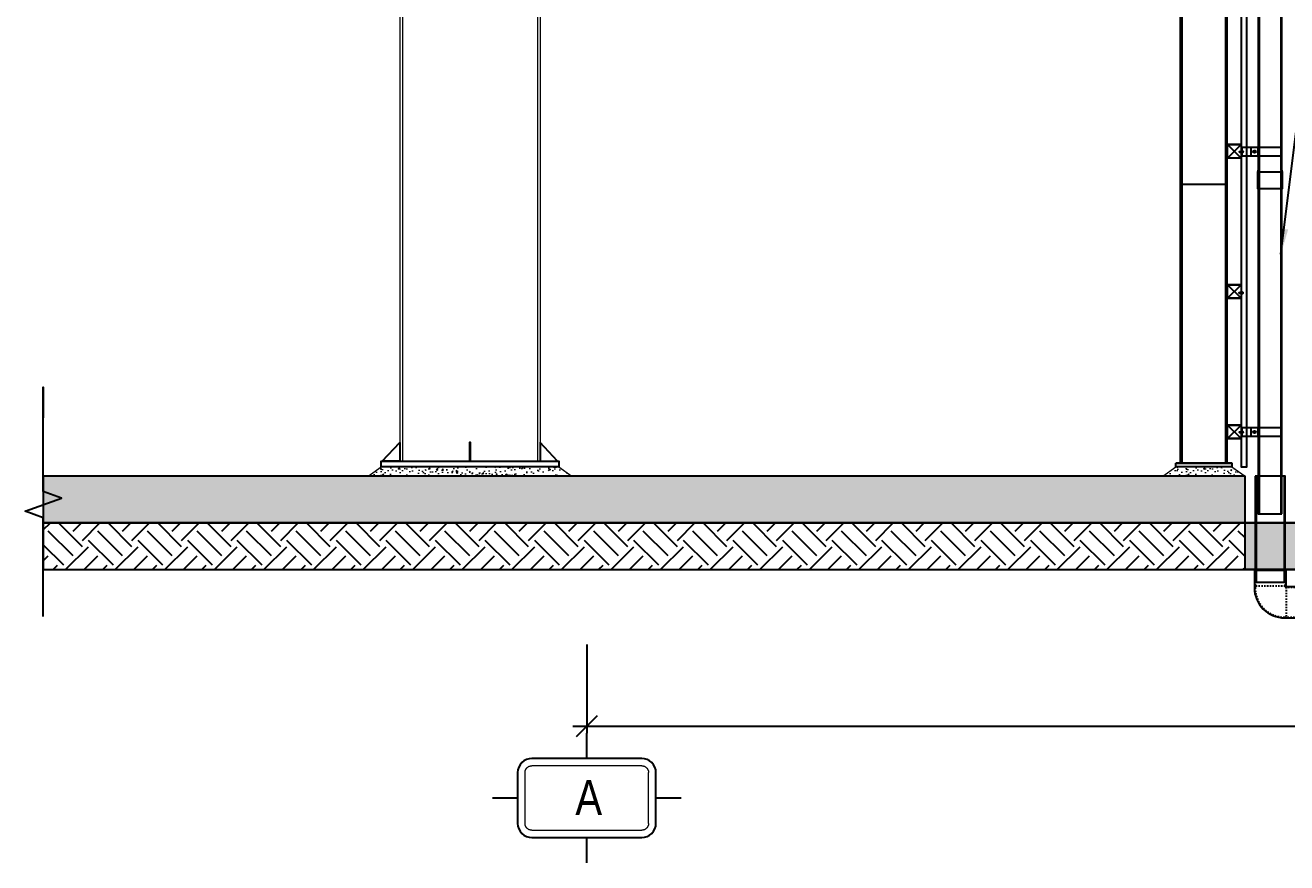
# Model space of a CAD drawing. Header units: inches. Extents: x 1359 to 46357, y -3807 to 191.
# Drawn here: x 23368.4 to 23458.3, y -1000.6 to -940.8 of the extents above; entities that cross this region are included whole.
import ezdxf
from ezdxf.enums import TextEntityAlignment as Align

# ---------------------------------------------------------------- set-up
doc = ezdxf.new("R2010")
doc.units = ezdxf.units.IN
doc.header["$MEASUREMENT"] = 0
for name, pattern in [('CENTER2', [28.575, 19.05, -3.175, 3.175, -3.175]), ('DASHED2', [9.525, 6.35, -3.175]), ('HIDDEN', [0.375, 0.25, -0.125])]:
    doc.linetypes.add(name, pattern=pattern)
for name, color, linetype in [('2', 2, 'Continuous'), ('3', 3, 'Continuous'), ('7', 7, 'Continuous'), ('DASHED', 8, 'DASHED2'), ('DIM', 8, 'Continuous'), ('DOWNPOUT', 52, 'Continuous'), ('flashing', 6, 'Continuous'), ('ROOFING', 4, 'Continuous'), ('STRUCTURE', 1, 'Continuous')]:
    doc.layers.add(name, color=color, linetype=linetype)
for name, color, linetype, lineweight in [('251', 251, 'Continuous', 9), ('8', 8, 'CENTER2', 13), ('S-STEEL-BEAM', 3, 'Continuous', 0)]:
    doc.layers.add(name, color=color, linetype=linetype, lineweight=lineweight)
doc.styles.add('hx2', font='VHARIALN.TTF')
doc.styles.add('ST1', font='vntimeh.shx', dxfattribs={"width": 0.6})
doc.styles.add('ST1H', font='vnshxh.shx', dxfattribs={"width": 0.7})
doc.dimstyles.new('3', dxfattribs={"dimtxt": 3.5, "dimasz": 1.8, "dimexe": 1, "dimexo": 0, "dimgap": 1, "dimtad": 1, "dimdec": 0, "dimlfac": 3, "dimzin": 0, "dimdsep": 46, "dimtxsty": 'ST1H', "dimblk": 'OBLIQUE', "dimcen": 1, "dimdle": 1, "dimclrd": 8, "dimclre": 8, "dimclrt": 3, "dimadec": 0, "dimazin": 0, "dimtfac": 1, "dimtdec": 0, "dimtix": 1, "dimtofl": 0, "dimtmove": 1, "dimatfit": 3, "dimfxl": 0.18, "dimtfill": 1, "dimtolj": 1, "dimtzin": 0, "dimlwd": -1, "dimlwe": -1, "dimarcsym": 1})
doc.dimstyles.new('75', dxfattribs={"dimtxt": 3, "dimasz": 1.5, "dimexe": 0.5, "dimexo": 0.5, "dimgap": 1, "dimtad": 1, "dimdec": 0, "dimlfac": 75, "dimzin": 0, "dimdsep": 46, "dimtxsty": 'ST1', "dimblk": 'OBLIQUE', "dimcen": 1, "dimdle": 1, "dimclrd": 8, "dimclre": 8, "dimclrt": 3, "dimadec": 0, "dimazin": 0, "dimtfac": 1, "dimtdec": 0, "dimtix": 1, "dimtmove": 1, "dimatfit": 3, "dimfxl": 0, "dimtfill": 1, "dimtolj": 1, "dimtzin": 0, "dimlwd": -1, "dimlwe": -1, "dimarcsym": 1})
pattern_1 = [(130, (40989.3107, 2490.8327), (-1.79315046, -0.15688034), [0.1875, -2.0625]), (185, (40989.3107, 2490.8327), (0.34687833, 1.88048033), [0.15, -1.65]), (79.5486, (40989.1613, 2490.8196), (-1.44627345, 1.72359886), [0.15935047, -1.75285528]), (133.8158, (40989.3107, 2491.3327), (-2.66810262, -0.41379754), [0.28125, -3.09375]), (83.3644, (40989.0884, 2491.2982), (-2.33665676, 2.43529468), [0.2390257, -2.6292825]), (188.8158, (40989.3107, 2491.3327), (-2.33665486, 2.4352965), [0.225, -2.475]), (159, (40989.0607, 2491.2077), (-1.49226763, -1.00654723), [0.1875, -2.0625]), (214, (40989.0607, 2491.2077), (-0.60828833, 1.81287511), [0.15, -1.65]), (108.5486, (40988.9364, 2491.1238), (-2.10055657, 0.80632624), [0.15935047, -1.75285528]), (142.5, (40989.31074, 2490.8327), (-0.030399638, 0.832234635), [0, -1.63, 0, -1.675, 0, -1.65625]), (172.5, (40989.3107, 2490.8327), (-0.657673844, 0.98602928), [0, -0.955, 0, -1.5925, 0, -0.63125]), (212.5, (40989.86824, 2490.8327), (-1.33455609, -0.05638718), [0, -0.625, 0, -1.95, 0, -2.5875]), (222.5, (40990.1182, 2490.8327), (-1.45796542, 0.250262456), [0, -0.8125, 0, -1.295, 0, -1.8375])]

# ---------------------------------------------------------------- blocks, each defined once
blk = doc.blocks.new('TENTRUC')
at = {"layer": '7'}
for p, q in [((0, 8.267), (0, 10.265)), ((-7.478, 5.132), (-5.48, 5.132)), ((5.48, 5.132), (7.478, 5.132)), ((0, 0), (0, 1.998))]:
    blk.add_line(p, q, dxfattribs=at)
blk.add_lwpolyline([(-4.356, 8.267), (4.356, 8.267, -0.414214), (5.48, 7.143), (5.48, 3.122, -0.414214), (4.356, 1.998), (-4.356, 1.998, -0.414214), (-5.48, 3.122), (-5.48, 7.143, -0.414214)], format="xyb", close=True, dxfattribs=at)
at = {"layer": '8', "ltscale": 15}
blk.add_lwpolyline([(-4.356, 7.684), (4.356, 7.684, -0.414214), (4.897, 7.143), (4.897, 3.122, -0.414214), (4.356, 2.581), (-4.356, 2.581, -0.414214), (-4.897, 3.122), (-4.897, 7.143, -0.414214)], format="xyb", close=True, dxfattribs=at)
at = {"style": 'hx2'}
blk.add_attdef('TR', text='', height=3, dxfattribs=at).set_placement((-0.216, 3.541), align=Align.CENTER)
blk = doc.blocks.new('*U205')
at = {"layer": '3', "ltscale": 5}
blk.add_lwpolyline([(-0.3125, 0.3125), (0.3125, 0.3125), (0.3125, -0.3125), (-0.3125, -0.3125)], close=True, dxfattribs=at)
blk = doc.blocks.new('Short_Self_drilling')
at = {"layer": 'STRUCTURE', "color": 1, "linetype": 'Continuous'}
for p, q in [((6.4, 1.7), (-6.4, 1.7)), ((5.1, 3.8), (-5.1, 3.8)), ((-2.6, 2.9), (-5.1, 2.9)), ((-3.4, 3.8), (-3.4, 6.8)), ((3, 7.2), (-3, 7.2)), ((2.6, 2.9), (-2.6, 2.9)), ((-2.1, 2.8), (-2.1, 2.9)), ((6.3, 0), (0, 0)), ((2.2, 2.8), (2.2, 2.9)), ((2.2, -0.5), (2.2, 0)), ((5.1, 2.9), (2.6, 2.9)), ((3.4, 3.8), (3.4, 6.8)), ((3, -1.2), (-2.7, -0.2)), ((3, -2.7), (-2.7, -1.8)), ((3, -4.2), (-2.7, -3.3)), ((3, -5.8), (-2.7, -4.8)), ((3, -7.3), (-2.7, -6.3)), ((-1.9, -8), (-2.7, -7.9)), ((-2.1, -1.4), (-2.1, -0.9)), ((-2.1, -2.9), (-2.1, -2.4)), ((-2.1, -4.4), (-2.1, -3.9)), ((-2.1, -6), (-2.1, -5.4)), ((-2.1, -7.5), (-2.1, -7)), ((-2.1, -12.3), (-2.1, -8.5)), ((3, -8.8), (-1.1, -8.1)), ((2.1, -12.3), (2.1, -9.1)), ((2.2, -2), (2.2, -1.5)), ((2.2, -3.6), (2.2, -3)), ((2.2, -5.1), (2.2, -4.6)), ((2.2, -6.6), (2.2, -6.1)), ((2.2, -8.1), (2.2, -7.6))]:
    blk.add_line(p, q, dxfattribs=at)
blk.add_lwpolyline([(6.4, 1.3), (6.4, 1.7), (2.1, 2.8), (-2.1, 2.8), (-6.4, 1.7), (-6.4, 1.3)], close=True, dxfattribs=at)
for points in [[(-6.4, 1.3, -0.088869), (-6.3, 0), (0, 0)], [(-0.1, 3.8), (-0.3, 6.2, 0.338878), (-3.1, 6.2), (-3.3, 3.8)], [(3.3, 3.8), (3.1, 6.2, 0.338878), (0.3, 6.2), (0.1, 3.8)], [(2.1, -12.3), (0.2, -14.2, -0.333596), (-0.2, -14.2), (-2.1, -12.3)], [(-0.1, -14), (-1, -12.2, -0.148657), (-1.4, -11.2), (-2, -7.7, -0.815006), (-1.2, -7.8, 0.150833), (-0.8, -8.7)], [(2.1, -12.3), (1.7, -11.7, 0.52242), (0.9, -11.7), (-0.2, -14.2)]]:
    blk.add_lwpolyline(points, format="xyb", dxfattribs=at)
for points in [[(3, -1.2), (2.2, -1.5), (-2.1, -0.8), (-2.7, -0.2), (-2.4, 0)], [(3, -2.7), (2.2, -3), (-2.1, -2.4), (-2.7, -1.8), (-2.1, -1.4), (2.2, -2), (3, -2.7)], [(3, -4.2), (2.2, -4.6), (-2.1, -3.9), (-2.7, -3.3), (-2.1, -2.9), (2.2, -3.6), (3, -4.2)], [(3, -5.8), (2.2, -6.1), (-2.1, -5.4), (-2.7, -4.8), (-2.1, -4.4), (2.2, -5.1), (3, -5.8)], [(3, -7.3), (2.2, -7.6), (-2.1, -7), (-2.7, -6.3), (-2.1, -6), (2.2, -6.6), (3, -7.3)], [(-1.8, -8.5), (-2.1, -8.5), (-2.7, -7.9), (-2.1, -7.5), (-1.8, -7.5)], [(-1.3, -7.6), (2.2, -8.1), (3, -8.8)], [(-1.2, 0), (2.2, -0.5), (3, -1.2)], [(3, -8.8), (2.2, -9.1), (-0.8, -8.7)]]:
    blk.add_lwpolyline(points, dxfattribs=at)
for centre, radius, start, end in [((-5, 3.3), 0.455, 109.79487, 250.26739), ((-3, 6.8), 0.429, 90.03113, 180.03113), ((3, 6.8), 0.429, 0.03113, 90.03113), ((5.1, 3.3), 0.435, 279.72757, 80.33469), ((10, 0.2), 3.74, 162.29632, 182.61031)]:
    blk.add_arc(centre, radius, start, end, dxfattribs=at)
blk = doc.blocks.new('D90-90')
at = {"layer": 'ROOFING', "color": 254}
for p, q in [((-296909.8, -76158.4), (-296964.3, -76158.4)), ((-296909.8, -76158.4), (-296909.8, -76256.9)), ((-297059.3, -76253.4), (-297059.3, -76307.9)), ((-296909.8, -76256.9), (-296960.8, -76256.9)), ((-296960.8, -76256.9), (-296960.8, -76307.9)), ((-297059.3, -76307.9), (-296960.8, -76307.9))]:
    blk.add_line(p, q, dxfattribs=at)
at = {"layer": 'ROOFING', "color": 254, "linetype": 'HIDDEN'}
for p, q in [((-296909.8, -76160.6), (-296964.3, -76160.6)), ((-296959.7, -76254.7), (-296959.7, -76160.6)), ((-297057.1, -76253.4), (-297057.1, -76307.9)), ((-296963, -76257.5), (-297057.1, -76257.5)), ((-296909.8, -76254.7), (-296963, -76254.7)), ((-296963, -76254.7), (-296963, -76307.9))]:
    blk.add_line(p, q, dxfattribs=at)
at = {"layer": 'ROOFING', "color": 254}
blk.add_arc((-296964.3, -76253.4), 95, 90, 180, dxfattribs=at)
at = {"layer": 'ROOFING', "color": 254, "linetype": 'HIDDEN'}
blk.add_arc((-296964.3, -76253.4), 92.8, 90, 180, dxfattribs=at)
blk = doc.blocks.new('_Oblique')
at = {"color": 0, "linetype": 'ByBlock', "lineweight": -2}
blk.add_line((-0.5, -0.5), (0.5, 0.5), dxfattribs=at)
blk = doc.blocks.new('*D406')
at = {"color": 8, "linetype": 'Continuous', "transparency": 16777216}
for p, q in [((23515.107, -974.817), (23515.107, -991.316)), ((23408.44, -984.984), (23408.44, -991.316)), ((23407.44, -990.816), (23516.107, -990.816))]:
    blk.add_line(p, q, dxfattribs=at)
at = {"layer": 'Defpoints', "color": 0, "transparency": 16777216}
for p in [(23515.107, -974.317, 0), (23408.44, -984.484), (23515.107, -990.816)]:
    blk.add_point(p, dxfattribs=at)
at = {"color": 8, "transparency": 16777216, "xscale": 1.5, "yscale": 1.5, "zscale": 1.5, "rotation": 180}
blk.add_blockref('_Oblique', (23408.44, -990.816), dxfattribs=at)
at = {"color": 8, "transparency": 16777216, "xscale": 1.5, "yscale": 1.5, "zscale": 1.5}
blk.add_blockref('_Oblique', (23515.107, -990.816), dxfattribs=at)
at = {"color": 3, "transparency": 16777216, "insert": (23461.774, -988.316), "char_height": 3, "attachment_point": 5, "style": 'ST1', "bg_fill": 3, "box_fill_scale": 1.25, "bg_fill_color": 256, "bg_fill_true_color": 13158600, "bg_fill_transparency": 1705439}
blk.add_mtext('\\A1;8000', dxfattribs=at)

msp = doc.modelspace()

# ---------------------------------------------------------------- hatches: boundary and pattern name
at = {"true_color": 0xfc0324}
h = msp.add_hatch(dxfattribs=at)
h.set_pattern_fill('ANSI31', color=240, scale=0.25, style=0)
h.set_pattern_definition([(45, (63.788112, -40.040484), (-0.02209708691, 0.02209708691), [])])
h.paths.add_polyline_path([(23455.1202, -949.5392), (23455.1368, -949.5392), (23455.1368, -950.1365), (23455.1202, -950.1365)])
h = msp.add_hatch(dxfattribs=at)
h.set_pattern_fill('ANSI31', color=240, scale=0.25, style=0)
h.set_pattern_definition([(45, (63.788112, -60.040484), (-0.02209708691, 0.02209708691), [])])
h.paths.add_polyline_path([(23455.1202, -969.5392), (23455.1368, -969.5392), (23455.1368, -970.1365), (23455.1202, -970.1365)])
at = {"layer": '8', "ltscale": 5}
h = msp.add_hatch(dxfattribs=at)
h.set_pattern_fill('AR-CONC', color=256, scale=0.133333)
h.set_pattern_definition([(50, (28433.8289, -7052.3125), (0.95634691, -0.08366951), [0.1, -1.1]), (355, (28433.8289, -7052.3125), (-0.18500178, 1.00292284), [0.08, -0.88]), (100.451444, (28433.9086, -7052.31945), (0.77134513, 0.91925332), [0.08498692, -0.93485615]), (46.1842, (28433.8289, -7052.0458), (1.42298844, -0.22069237), [0.15, -1.65]), (96.635635, (28433.9475, -7052.0642), (1.24621593, 1.2988248), [0.12748046, -1.402285]), (351.184164, (28433.8289, -7052.0458), (1.24621593, 1.2988248), [0.12, -1.32]), (21, (28433.96225, -7052.1125), (0.79587607, -0.53682519), [0.1, -1.1]), (326, (28433.9623, -7052.1125), (0.32442044, 0.96686673), [0.08, -0.88]), (71.451445, (28434.0286, -7052.1572), (1.1202965, 0.43004154), [0.08498692, -0.93485615]), (37.5, (28433.82892, -7052.31247), (0.01621314, 0.443858472), [0, -0.869333333, 0, -0.893333333, 0, -0.883333333]), (7.5, (28433.8289, -7052.31247), (0.350759383, 0.525882283), [0, -0.509333333, 0, -0.849333333, 0, -0.336666667]), (327.5, (28433.5316, -7052.31247), (0.711763248, -0.030073162), [0, -0.333333333, 0, -1.04, 0, -1.38]), (317.5, (28433.39825, -7052.3125), (0.77758156, 0.13347331), [0, -0.433333333, 0, -0.690666667, 0, -0.98])])
h.paths.add_polyline_path([(23392.8412, -972.9836), (23393.7735, -972.3169), (23406.4391, -972.3169), (23407.3713, -972.9836)])
h = msp.add_hatch(dxfattribs=at)
h.set_pattern_fill('AR-CONC', color=256, scale=0.133333)
h.set_pattern_definition([(50, (28491.25564, -7052.3125), (0.95634691, -0.08366951), [0.1, -1.1]), (355, (28491.2556, -7052.3125), (-0.18500178, 1.00292284), [0.08, -0.88]), (100.451444, (28491.3353, -7052.3194), (0.77134513, 0.91925332), [0.08498692, -0.93485615]), (46.1842, (28491.2556, -7052.0458), (1.42298844, -0.22069237), [0.15, -1.65]), (96.635635, (28491.3742, -7052.0642), (1.24621593, 1.2988248), [0.12748046, -1.402285]), (351.184164, (28491.2556, -7052.0458), (1.24621593, 1.2988248), [0.12, -1.32]), (21, (28491.389, -7052.1125), (0.79587607, -0.53682519), [0.1, -1.1]), (326, (28491.389, -7052.1125), (0.32442044, 0.96686673), [0.08, -0.88]), (71.451445, (28491.4553, -7052.1572), (1.1202965, 0.43004154), [0.08498692, -0.93485615]), (37.5, (28491.25564, -7052.31247), (0.01621314, 0.443858472), [0, -0.869333333, 0, -0.893333333, 0, -0.883333333]), (7.5, (28491.25564, -7052.31247), (0.350759383, 0.525882283), [0, -0.509333333, 0, -0.849333333, 0, -0.336666667]), (327.5, (28490.9583, -7052.31247), (0.711763248, -0.030073162), [0, -0.333333333, 0, -1.04, 0, -1.38]), (317.5, (28490.825, -7052.3125), (0.77758156, 0.13347331), [0, -0.433333333, 0, -0.690666667, 0, -0.98])])
h.paths.add_polyline_path([(23449.5079, -972.9836), (23450.4402, -972.3169), (23454.4402, -972.3169), (23455.3724, -972.9836)])
at = {"layer": 'flashing'}
h = msp.add_hatch(dxfattribs=at)
h.set_pattern_fill('AR-CONC', color=8, scale=0.25, style=0)
h.set_pattern_definition(pattern_1)
h.paths.add_polyline_path([(23455.3724, -972.9836), (23369.6864, -972.9836), (23369.6864, -976.3169), (23455.3724, -976.3169)])
h = msp.add_hatch(dxfattribs=at)
h.set_pattern_fill('EARTH', color=8, scale=10, angle=45, style=0)
h.set_pattern_definition([(135, (46634.957, -5e-06), (-2e-16, 3.5355339), [2.5, -2.5]), (135, (46635.62, 0.663), (-2e-16, 3.5355339), [2.5, -2.5]), (135, (46636.283, 1.3258), (-2e-16, 3.5355339), [2.5, -2.5]), (45, (46636.283, 1.7678), (3.5355339, 4e-16), [2.5, -2.5]), (45, (46635.62, 2.4307), (3.5355339, 4e-16), [2.5, -2.5]), (45, (46634.957, 3.0936), (3.5355339, 4e-16), [2.5, -2.5])])
h.paths.add_polyline_path([(23455.3724, -976.3169), (23369.6864, -976.3169), (23369.6864, -979.6503), (23455.3724, -979.6503)])
h = msp.add_hatch(dxfattribs=at)
h.set_pattern_fill('AR-CONC', color=8, scale=0.25, style=0)
h.set_pattern_definition(pattern_1)
h.paths.add_polyline_path([(23515.1068, -979.6503), (23455.3724, -979.6503), (23455.3724, -976.3169), (23515.1068, -976.3169)])

# ---------------------------------------------------------------- linework, layer by layer
at = {"color": 240, "true_color": 0xfc0324}
for p, q in [((23455.9379, -949.8379), (23456.1666, -949.8379)), ((23456.0522, -949.7235), (23456.0522, -949.9522)), ((23455.9379, -969.8379), (23456.1666, -969.8379)), ((23456.0522, -969.7235), (23456.0522, -969.9522))]:
    msp.add_line(p, q, dxfattribs=at)
for points in [[(23457.9926, -950.1365), (23457.9926, -949.5392), (23455.1202, -949.5392), (23455.1202, -950.1365)], [(23455.1202, -949.5392), (23455.1368, -949.5392), (23455.1368, -950.1365), (23455.1202, -950.1365)], [(23456.3218, -949.5392), (23455.7827, -949.5392), (23455.7827, -950.1365), (23456.3218, -950.1365)], [(23457.9926, -970.1365), (23457.9926, -969.5392), (23455.1202, -969.5392), (23455.1202, -970.1365)], [(23455.1202, -969.5392), (23455.1368, -969.5392), (23455.1368, -970.1365), (23455.1202, -970.1365)], [(23456.3218, -969.5392), (23455.7827, -969.5392), (23455.7827, -970.1365), (23456.3218, -970.1365)]]:
    msp.add_lwpolyline(points, close=True, dxfattribs=at)
at = {"color": 74, "linetype": 'Continuous', "elevation": 0}
msp.add_lwpolyline([(23369.6864, -982.997), (23369.6864, -975.9564), (23368.3985, -975.4877), (23370.9743, -974.5502), (23369.6864, -974.0814), (23369.6864, -966.645), (23369.6864, -968.8291)], dxfattribs=at)
at = {"color": 8, "elevation": 0}
msp.add_lwpolyline([(23455.3724, -976.3169), (23369.6864, -976.3169), (23369.6864, -979.6503), (23455.3724, -979.6503)], close=True, dxfattribs=at)
at = {"color": 240, "true_color": 0xfc0324}
for centre in [(23456.0522, -949.8379), (23456.0522, -969.8379)]:
    msp.add_circle(centre, 0.0896, dxfattribs=at)
at = {"layer": '2'}
for p, q in [((23450.7735, -972.0502), (23450.7738, -906.2856)), ((23450.8802, -972.0502), (23450.8805, -906.0913)), ((23454.0002, -972.0502), (23454.0002, -906.0913)), ((23454.1068, -972.0502), (23454.1068, -906.0913)), ((23450.7735, -952.1529), (23454.1068, -952.1529)), ((23454.4402, -972.0502), (23450.4402, -972.0502))]:
    msp.add_line(p, q, dxfattribs=at)
at = {"layer": '2', "elevation": 0}
for points in [[(23395.1068, -971.9169), (23393.8535, -971.9169), (23395.1068, -970.5836), (23395.1068, -970.5836), (23395.1068, -971.9169)], [(23405.1057, -971.9169), (23406.3591, -971.9169), (23405.1057, -970.5836), (23405.1057, -970.5836), (23405.1057, -971.9169)]]:
    msp.add_lwpolyline(points, dxfattribs=at)
for points in [[(23400.1479, -971.9169), (23400.1479, -970.5836), (23400.0679, -970.5836), (23400.0679, -971.9169), (23400.1479, -971.9169)], [(23393.7735, -972.3169), (23393.7735, -971.9169), (23406.4391, -971.9169), (23406.4391, -972.3169)]]:
    msp.add_lwpolyline(points, close=True, dxfattribs=at)
at = {"layer": '2', "ltscale": 5}
msp.add_lwpolyline([(23450.4402, -972.0502), (23454.4402, -972.0502), (23454.4402, -972.3169), (23450.4402, -972.3169)], close=True, dxfattribs=at)
at = {"layer": '251', "elevation": 0}
for points in [[(23392.8412, -972.9836), (23393.7735, -972.3169), (23406.4391, -972.3169), (23407.3713, -972.9836)], [(23449.5079, -972.9836), (23450.4402, -972.3169), (23454.4402, -972.3169), (23455.3724, -972.9836)]]:
    msp.add_lwpolyline(points, close=True, dxfattribs=at)
at = {"layer": '8', "linetype": 'Continuous'}
msp.add_line((23400.1079, -971.9169, 0), (23400.1079, -970.5569, 0), dxfattribs=at)
at = {"layer": 'DOWNPOUT'}
for points in [[(23456.3218, -899.1443), (23456.3218, -951.1473), (23456.2698, -951.3019), (23456.2698, -952.4818), (23458.0446, -952.4818), (23458.0446, -951.3019), (23457.9926, -951.1473), (23457.9926, -899.1443)], [(23457.9892, -975.6812), (23457.9892, -951.311), (23456.3184, -951.311), (23456.3184, -975.6812)]]:
    msp.add_lwpolyline(points, close=True, dxfattribs=at)
for points in [[(23456.3773, -899.1443), (23456.3773, -951.1564), (23456.3253, -951.311), (23456.3253, -952.4818)], [(23457.9372, -899.1443), (23457.9372, -951.1564), (23457.9892, -951.311), (23457.9892, -952.4818)], [(23456.3738, -951.311), (23456.3738, -975.6812)], [(23457.9337, -951.311), (23457.9337, -975.6812)]]:
    msp.add_lwpolyline(points, dxfattribs=at)
at = {"layer": 'DOWNPOUT', "color": 1, "true_color": 0xfa051e, "elevation": 0}
msp.add_lwpolyline([(23456.0893, -972.9836), (23456.0893, -980.5472), (23458.2279, -980.5472), (23458.2279, -972.9836)], close=True, dxfattribs=at)
for points in [[(23456.1603, -972.9836), (23456.1603, -980.5472)], [(23458.1569, -972.9836), (23458.1569, -980.5472)]]:
    msp.add_lwpolyline(points, dxfattribs=at)
at = {"layer": 'flashing', "color": 4}
for p, q in [((23455.1202, -972.3169), (23455.1202, -903.1583)), ((23455.4935, -972.3169), (23455.4935, -903.1583))]:
    msp.add_line(p, q, dxfattribs=at)
at = {"layer": 'flashing', "color": 1}
for p, q in [((23454.1268, -949.3369), (23455.0868, -950.2969)), ((23454.1268, -950.2969), (23455.0868, -949.3369)), ((23454.1268, -959.3369), (23455.0868, -960.2969)), ((23454.1268, -960.2969), (23455.0868, -959.3369)), ((23454.1268, -969.3369), (23455.0868, -970.2969)), ((23454.1268, -970.2969), (23455.0868, -969.3369))]:
    msp.add_line(p, q, dxfattribs=at)
at = {"layer": 'flashing', "color": 4}
msp.add_lwpolyline([(23455.1068, -903.1583), (23455.1068, -972.3169), (23455.5068, -972.3169), (23455.5068, -903.1583)], close=True, dxfattribs=at)
at = {"layer": 'flashing', "color": 1}
for points in [[(23454.1068, -949.3169), (23455.1068, -949.3169), (23455.1068, -950.3169), (23454.1068, -950.3169)], [(23454.1268, -949.3369), (23455.0868, -949.3369), (23455.0868, -950.2969), (23454.1268, -950.2969)], [(23454.1068, -959.3169), (23455.1068, -959.3169), (23455.1068, -960.3169), (23454.1068, -960.3169)], [(23454.1268, -959.3369), (23455.0868, -959.3369), (23455.0868, -960.2969), (23454.1268, -960.2969)], [(23454.1068, -969.3169), (23455.1068, -969.3169), (23455.1068, -970.3169), (23454.1068, -970.3169)], [(23454.1268, -969.3369), (23455.0868, -969.3369), (23455.0868, -970.2969), (23454.1268, -970.2969)]]:
    msp.add_lwpolyline(points, close=True, dxfattribs=at)
at = {"layer": 'flashing', "color": 8, "elevation": 0}
for points in [[(23455.3724, -972.9836), (23369.6864, -972.9836), (23369.6864, -976.3169), (23455.3724, -976.3169)], [(23515.1068, -976.3169), (23369.6864, -976.3169), (23369.6864, -979.6503), (23515.1068, -979.6503)], [(23369.6864, -979.6503), (23369.6864, -979.6503), (23369.6864, -976.3169), (23369.6864, -976.3169)], [(23515.1068, -979.6503), (23455.3724, -979.6503), (23455.3724, -976.3169), (23515.1068, -976.3169)]]:
    msp.add_lwpolyline(points, close=True, dxfattribs=at)
at = {"layer": 'S-STEEL-BEAM', "color": 2, "linetype": 'Continuous', "lineweight": 0}
for p, q in [((23404.9201, -843.8102), (23404.9201, -971.9169)), ((23405.1068, -843.8102), (23405.1068, -971.9169)), ((23395.1068, -847.8102), (23395.1068, -971.9169)), ((23395.2935, -847.8102), (23395.2935, -971.9169))]:
    msp.add_line(p, q, dxfattribs=at)

# ---------------------------------------------------------------- block references
at = {"color": 1, "extrusion": (0, 0, -1), "xscale": 0.01280000001578577, "yscale": 0.01280000001133885, "zscale": -0.01280000001024386, "rotation": 89.96887284517726}
for p in [(-23455.1368, -949.8517), (-23455.1368, -969.8517)]:
    msp.add_blockref('Short_Self_drilling', p, dxfattribs=at)
at = {"color": 1, "xscale": -0.01280000001508351, "yscale": 0.01280000001224835, "zscale": 0.01280000001052326, "rotation": 270.0384959629736}
msp.add_blockref('Short_Self_drilling', (23455.1202, -959.9175), dxfattribs=at)
at = {"layer": 'DASHED', "linetype": 'ByBlock', "xscale": 0.02280535705358488, "yscale": 0.02280535704267095, "zscale": 0.02280535704228469, "rotation": 90}
msp.add_blockref('D90-90', (21719.2206, 5791.4479, 0), dxfattribs=at)
at = {"layer": 'DIM', "color": 0, "linetype": 'ByBlock', "lineweight": -2, "transparency": 16777216, "xscale": 1.600000000034925, "yscale": 1.600000000034925, "zscale": 1.600000000034925}
for p in [(23454.6068, -949.8169), (23454.6068, -959.8169)]:
    msp.add_blockref('*U205', p, dxfattribs=at)
at = {"layer": 'DIM', "color": 1, "linetype": 'ByBlock', "lineweight": -2, "transparency": 16777216, "xscale": 1.600000000034925, "yscale": 1.600000000034925, "zscale": 1.600000000034925}
msp.add_blockref('*U205', (23454.6068, -969.8169), dxfattribs=at)
at = {"layer": 'DIM'}
ref = msp.add_blockref('TENTRUC', (23408.4402, -1000.5548), dxfattribs=dict(at, xscale=-0.9000000000232831, yscale=0.8999999999941792, zscale=0.8999999999999999))
ref.add_attrib('TR', 'a', dxfattribs={"layer": '0', "color": 3, "height": 2.5, "style": 'hx2'}).set_placement((23408.5769, -997.1568), align=Align.CENTER)

# ---------------------------------------------------------------- leaders
at = {"color": 9}
msp.add_leader([(23457.9337, -957.1438), (23459.8894, -941.3359), (23478.4284, -941.3359)], dimstyle='3', override={"dimgap": 1, "dimtad": 0}, dxfattribs=at)

# ---------------------------------------------------------------- next in the draw order: dimensions: what is measured, and where the dimension line sits
at = {"color": 8}
dim = msp.add_linear_dim(base=(23515.1068, -990.8163), p1=(23408.4402, -984.484), p2=(23515.1068, -974.3169, 0), dimstyle='75', dxfattribs=at)
dim.commit()
dim.dimension.update_dxf_attribs({"geometry": '*D406', "text_midpoint": (23461.7735, -988.3163)})

doc.saveas('drawing.dxf')
